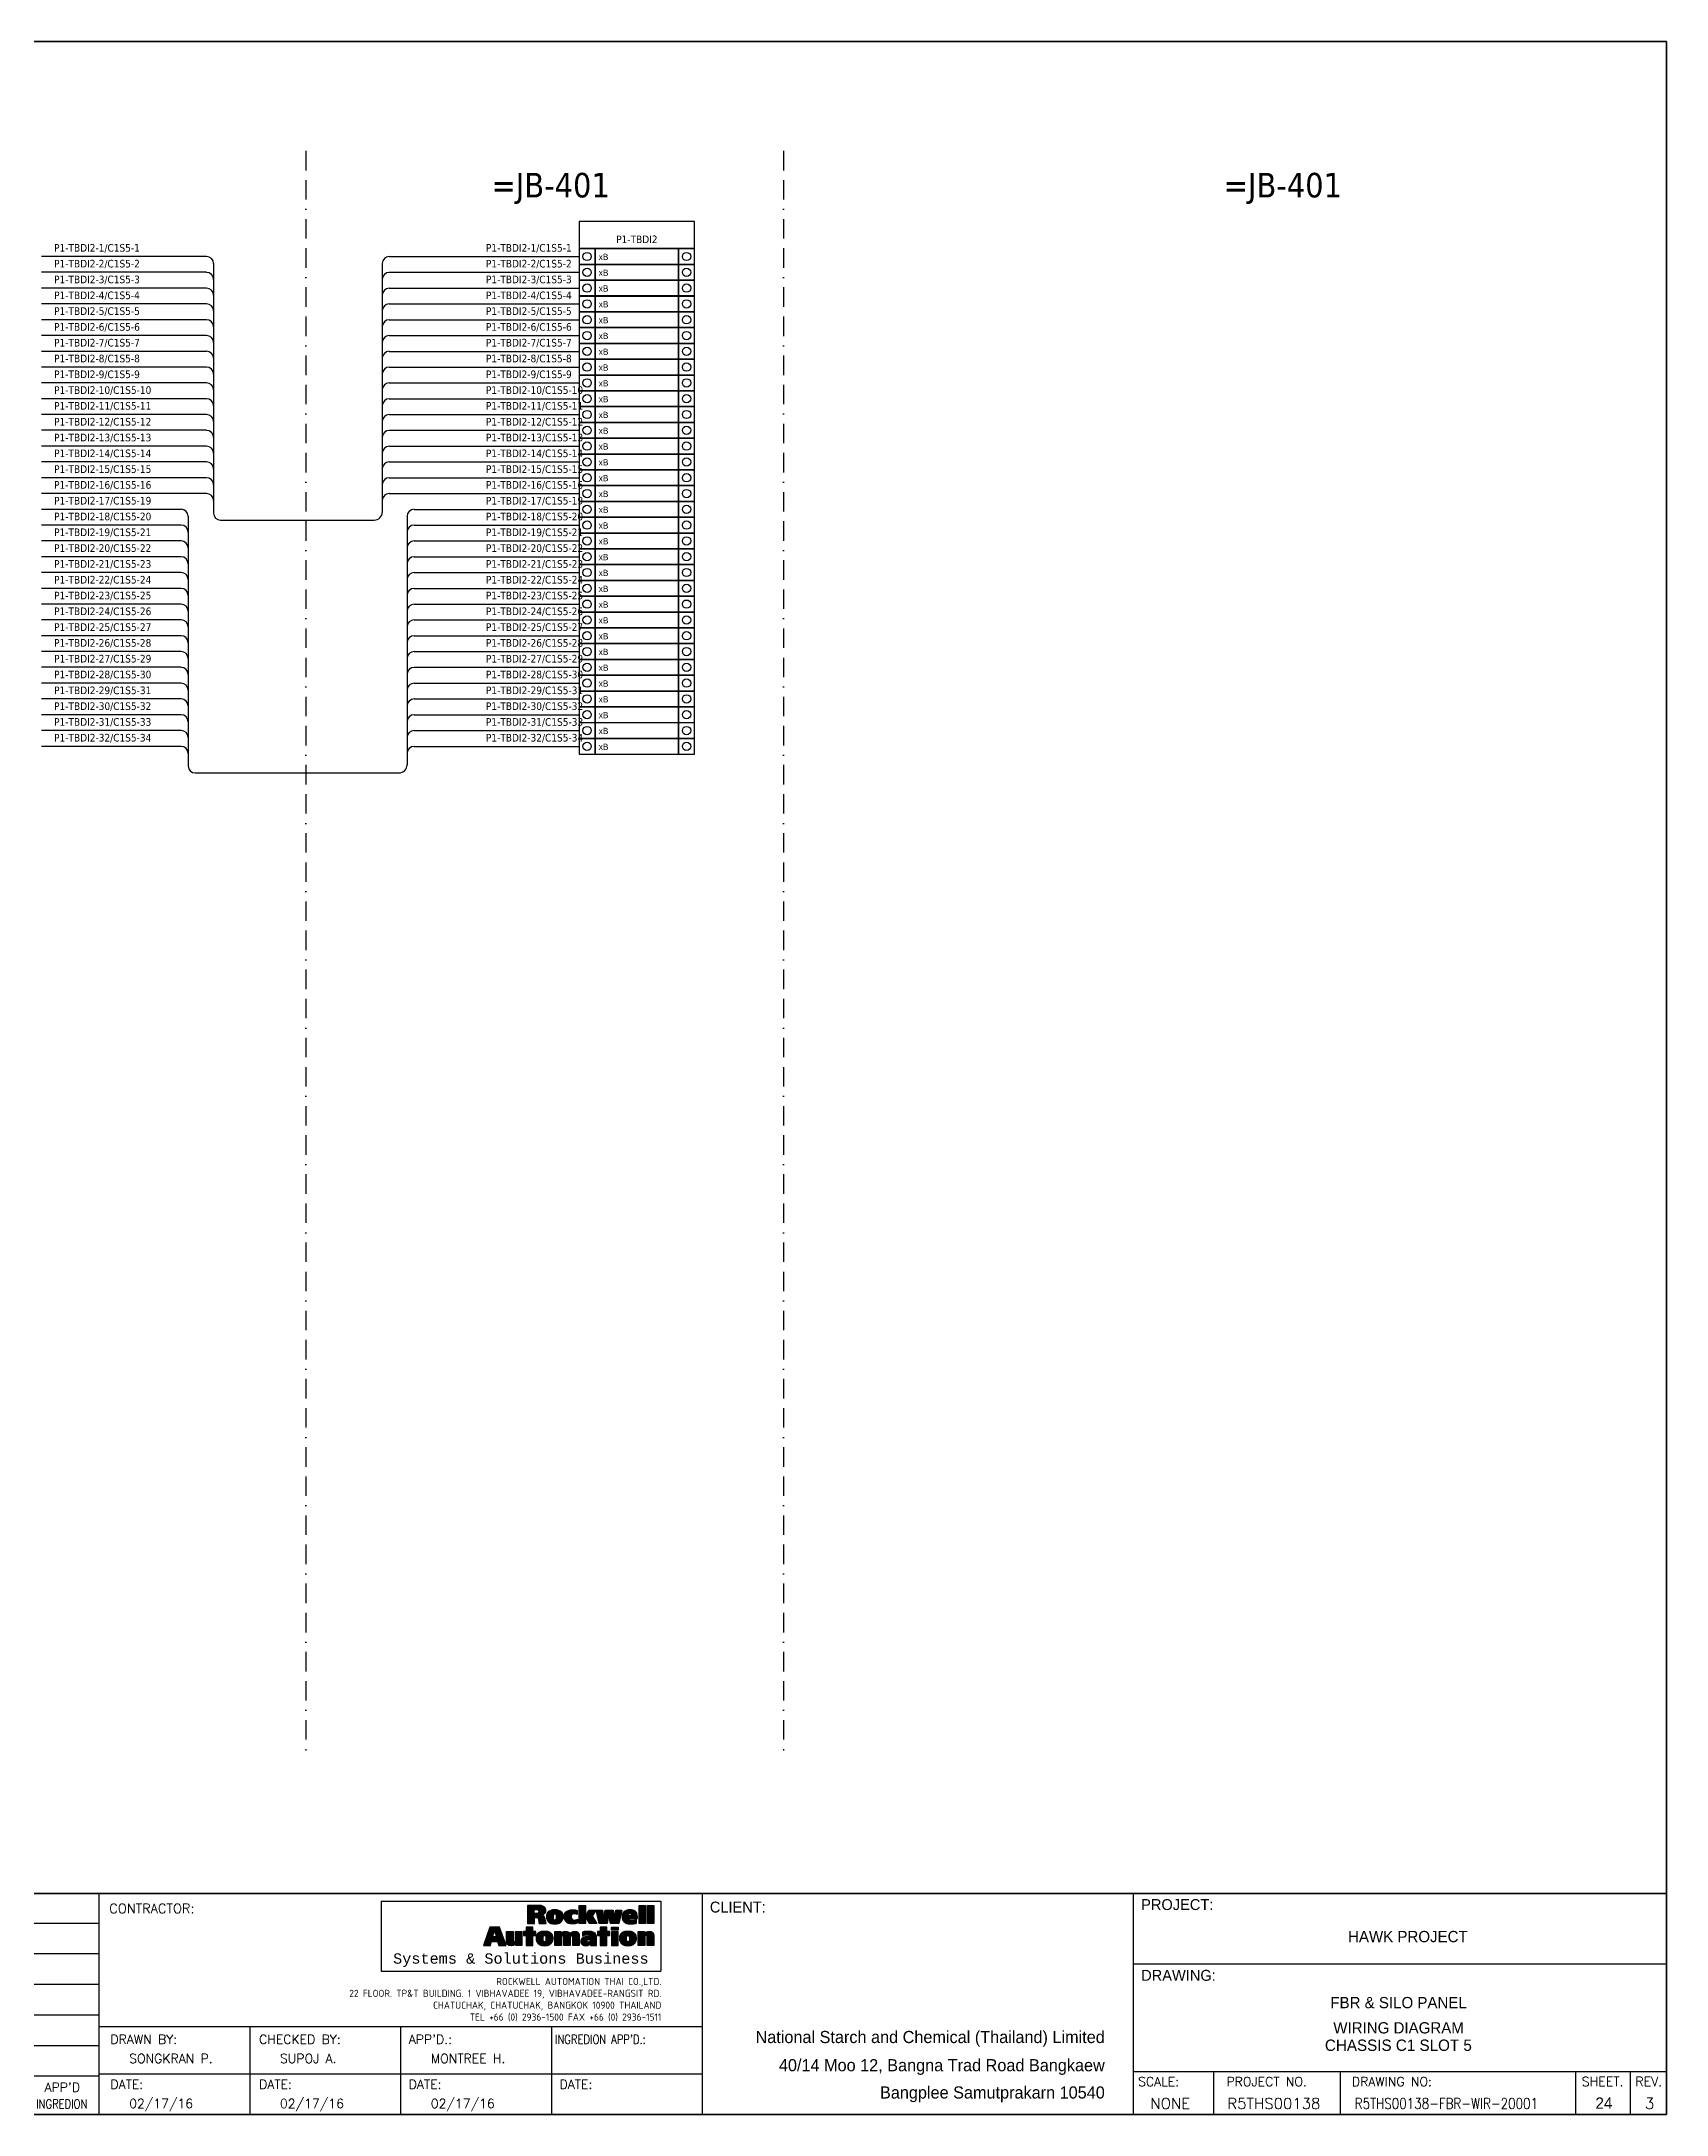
# Model space of a CAD drawing. Header units: metres. Extents: x 0 to 6893, y 0 to 2704.
# Drawn here: x 4773 to 6893, y 0 to 2704 of the extents above; entities that cross this region are included whole.
import ezdxf
from ezdxf.enums import TextEntityAlignment as Align

# ---------------------------------------------------------------- set-up
doc = ezdxf.new("R2010")
doc.units = ezdxf.units.M
doc.linetypes.add('BORDERX2', pattern=[88.9, 25.4, -12.7, 25.4, -12.7, 0, -12.7])
for name, color, linetype in [('GT_1', 9, 'Continuous'), ('HELPPOINT', 7, 'Continuous'), ('MEMBER', 7, 'Continuous'), ('RA_LOGO', 2, 'Continuous'), ('TITLE_BOX', 7, 'Continuous'), ('x01001-FrameArea', 2, 'BORDERX2')]:
    doc.layers.add(name, color=color, linetype=linetype)
doc.layers.add('IE-WIRE', color=7, linetype='Continuous', lineweight=25)
doc.styles.add('BOLD', font='monos.ttf')
doc.styles.add('HTX11', font='O8111901')
doc.styles.add('ISO3098B', font='ISO3098B.shx')
doc.styles.add('ROMANS', font='romans.shx', dxfattribs={"width": 0.85, "height": 25})
doc.styles.add('T1', font='browa.ttf', dxfattribs={"height": 1000})
doc.styles.add('Tahoma', font='txt')

# ---------------------------------------------------------------- blocks, each defined once
blk = doc.blocks.new('xTermSingleLayer')
at = {"color": 7, "ltscale": 25.4}
for points in [[(0, -537), (537, -537), (537, 0), (0, 0)], [(537, -537), (3378, -537), (3378, 0), (537, 0)], [(3378, -537), (3915, -537), (3915, 0), (3378, 0)]]:
    blk.add_lwpolyline(points, close=True, dxfattribs=at)
for centre in [(268, -268), (3647, -268)]:
    blk.add_circle(centre, 141, dxfattribs=at)
blk.add_attdef('TERMINAL_B', (661, -387), '', height=212)
blk = doc.blocks.new('RA_LOGO1')
at = {"layer": 'RA_LOGO', "linetype": 'Continuous'}
h = blk.add_hatch(color=1, dxfattribs=at)
h.paths.add_polyline_path([(0.987, 0.539), (1.017, 0.539), (1.033, 0.538), (1.046, 0.533), (1.055, 0.521), (1.061, 0.505), (1.065, 0.484), (1.068, 0.461), (1.071, 0.439), (1.074, 0.42), (1.213, 0.42), (1.207, 0.439), (1.203, 0.46), (1.199, 0.482), (1.195, 0.504), (1.189, 0.526), (1.18, 0.545), (1.166, 0.562), (1.147, 0.575), (1.12, 0.583), (1.142, 0.59), (1.16, 0.598), (1.175, 0.609), (1.188, 0.621), (1.197, 0.637), (1.203, 0.655), (1.205, 0.677), (1.204, 0.694), (1.2, 0.709), (1.194, 0.723), (1.185, 0.734), (1.175, 0.744), (1.162, 0.752), (1.147, 0.759), (1.131, 0.763), (1.112, 0.767), (1.092, 0.769), (1.07, 0.77), (0.853, 0.77), (0.853, 0.42), (0.987, 0.42)])
h.paths.add_polyline_path([(0.981, 0.617), (0.981, 0.692), (1.018, 0.692), (1.044, 0.689), (1.063, 0.679), (1.071, 0.656), (1.066, 0.635), (1.054, 0.623), (1.036, 0.618), (1.016, 0.617)], flags=16)
h = blk.add_hatch(color=1, dxfattribs=at)
h.paths.add_polyline_path([(1.3, 0.676), (1.285, 0.67), (1.271, 0.663), (1.258, 0.654), (1.247, 0.644), (1.238, 0.633), (1.23, 0.62), (1.225, 0.606), (1.22, 0.591), (1.218, 0.574), (1.217, 0.556), (1.218, 0.538), (1.22, 0.522), (1.224, 0.506), (1.229, 0.492), (1.235, 0.479), (1.243, 0.467), (1.253, 0.456), (1.264, 0.447), (1.276, 0.438), (1.29, 0.431), (1.305, 0.425), (1.321, 0.421), (1.339, 0.417), (1.358, 0.415), (1.378, 0.415), (1.399, 0.415), (1.418, 0.417), (1.435, 0.421), (1.452, 0.425), (1.467, 0.431), (1.481, 0.438), (1.493, 0.447), (1.504, 0.456), (1.514, 0.467), (1.522, 0.479), (1.528, 0.492), (1.534, 0.506), (1.537, 0.522), (1.54, 0.538), (1.54, 0.556), (1.539, 0.574), (1.537, 0.591), (1.533, 0.606), (1.527, 0.62), (1.519, 0.633), (1.51, 0.644), (1.499, 0.654), (1.486, 0.663), (1.472, 0.67), (1.456, 0.676), (1.439, 0.681), (1.42, 0.684), (1.4, 0.686), (1.378, 0.687), (1.357, 0.686), (1.336, 0.684), (1.317, 0.681)])
h.paths.add_polyline_path([(1.36, 0.605), (1.378, 0.612), (1.396, 0.605), (1.404, 0.584), (1.406, 0.556), (1.405, 0.529), (1.401, 0.508), (1.393, 0.494), (1.378, 0.49), (1.364, 0.494), (1.356, 0.508), (1.352, 0.529), (1.351, 0.556), (1.353, 0.584)], flags=16)
for color, points in [(1, [(1.697, 0.575), (1.705, 0.591), (1.718, 0.603), (1.735, 0.61), (1.756, 0.612), (1.778, 0.61), (1.796, 0.606), (1.813, 0.599), (1.813, 0.676), (1.793, 0.681), (1.771, 0.684), (1.748, 0.686), (1.721, 0.687), (1.699, 0.686), (1.679, 0.684), (1.66, 0.681), (1.643, 0.676), (1.627, 0.67), (1.613, 0.663), (1.601, 0.654), (1.59, 0.644), (1.581, 0.633), (1.573, 0.62), (1.567, 0.606), (1.563, 0.591), (1.561, 0.574), (1.56, 0.556), (1.56, 0.538), (1.563, 0.522), (1.566, 0.506), (1.572, 0.492), (1.578, 0.479), (1.586, 0.467), (1.596, 0.456), (1.607, 0.447), (1.619, 0.438), (1.632, 0.431), (1.648, 0.425), (1.664, 0.421), (1.682, 0.417), (1.701, 0.415), (1.721, 0.415), (1.748, 0.415), (1.772, 0.418), (1.794, 0.422), (1.815, 0.428), (1.815, 0.505), (1.797, 0.496), (1.778, 0.491), (1.756, 0.49), (1.735, 0.492), (1.718, 0.5), (1.705, 0.514), (1.697, 0.531), (1.694, 0.554)]), (1, [(2.233, 0.42), (2.391, 0.42), (2.423, 0.598), (2.424, 0.598), (2.455, 0.42), (2.612, 0.42), (2.671, 0.681), (2.556, 0.681), (2.533, 0.511), (2.532, 0.511), (2.503, 0.681), (2.351, 0.681), (2.324, 0.511), (2.323, 0.511), (2.298, 0.681), (2.174, 0.681)]), (1, [(3.007, 0.42), (3.13, 0.42), (3.13, 0.769), (3.007, 0.769)]), (1, [(3.292, 0.769), (3.169, 0.769), (3.169, 0.42), (3.292, 0.42)]), (252, [(0.745, 0.265), (0.617, 0.265), (0.617, 0.112), (0.617, 0.096), (0.611, 0.082), (0.594, 0.076), (0.579, 0.082), (0.573, 0.096), (0.572, 0.112), (0.572, 0.265), (0.444, 0.265), (0.444, 0.081), (0.445, 0.062), (0.449, 0.046), (0.455, 0.031), (0.465, 0.018), (0.478, 0.008), (0.494, 0.001), (0.513, -0.004), (0.537, -0.006), (0.558, -0.004), (0.579, 0.001), (0.597, 0.011), (0.612, 0.026), (0.625, 0.047), (0.625, 0), (0.745, 0)]), (252, [(0.956, 0.191), (1.011, 0.191), (1.011, 0.265), (0.956, 0.265), (0.956, 0.355), (0.828, 0.355), (0.828, 0.265), (0.774, 0.265), (0.774, 0.191), (0.828, 0.191), (0.828, 0), (0.956, 0)]), (252, [(1.505, 0.153), (1.505, 0.169), (1.511, 0.183), (1.528, 0.189), (1.543, 0.183), (1.549, 0.169), (1.55, 0.153), (1.55, 0), (1.678, 0), (1.678, 0.153), (1.679, 0.169), (1.685, 0.183), (1.701, 0.189), (1.717, 0.183), (1.723, 0.169), (1.724, 0.153), (1.724, 0), (1.852, 0), (1.852, 0.159), (1.851, 0.173), (1.851, 0.187), (1.85, 0.202), (1.847, 0.215), (1.843, 0.228), (1.836, 0.24), (1.827, 0.25), (1.816, 0.259), (1.8, 0.265), (1.781, 0.269), (1.758, 0.271), (1.738, 0.269), (1.717, 0.264), (1.698, 0.255), (1.682, 0.242), (1.672, 0.225), (1.663, 0.242), (1.649, 0.255), (1.631, 0.264), (1.61, 0.269), (1.589, 0.271), (1.57, 0.27), (1.551, 0.266), (1.535, 0.259), (1.52, 0.249), (1.508, 0.236), (1.497, 0.217), (1.497, 0.265), (1.377, 0.265), (1.377, 0), (1.505, 0)]), (252, [(2.257, 0), (2.386, 0), (2.386, 0.191), (2.441, 0.191), (2.441, 0.265), (2.386, 0.265), (2.386, 0.355), (2.257, 0.355), (2.257, 0.265), (2.203, 0.265), (2.203, 0.191), (2.257, 0.191)]), (252, [(3.117, 0.153), (3.117, 0.169), (3.123, 0.183), (3.14, 0.189), (3.155, 0.183), (3.161, 0.169), (3.162, 0.153), (3.162, 0), (3.29, 0), (3.29, 0.184), (3.289, 0.203), (3.285, 0.219), (3.279, 0.234), (3.269, 0.247), (3.256, 0.257), (3.24, 0.265), (3.221, 0.269), (3.197, 0.271), (3.176, 0.269), (3.155, 0.263), (3.137, 0.253), (3.122, 0.239), (3.109, 0.217), (3.109, 0.265), (2.989, 0.265), (2.989, 0), (3.117, 0)])]:
    blk.add_hatch(color=color, dxfattribs=at).paths.add_polyline_path(points)
h = blk.add_hatch(color=1, dxfattribs=at)
h.paths.add_polyline_path([(1.973, 0.769), (1.847, 0.769), (1.847, 0.42), (1.973, 0.42), (1.973, 0.566)])
h.paths.add_polyline_path([(1.974, 0.566), (2.045, 0.42), (2.187, 0.42), (2.101, 0.566), (2.173, 0.681), (2.036, 0.681)])
h = blk.add_hatch(color=1, dxfattribs=at)
h.paths.add_polyline_path([(2.817, 0.415), (2.838, 0.415), (2.859, 0.415), (2.88, 0.416), (2.901, 0.418), (2.92, 0.421), (2.938, 0.425), (2.956, 0.43), (2.956, 0.497), (2.939, 0.49), (2.918, 0.485), (2.895, 0.482), (2.87, 0.481), (2.849, 0.482), (2.83, 0.485), (2.815, 0.493), (2.804, 0.504), (2.8, 0.521), (2.975, 0.521), (2.975, 0.536), (2.974, 0.555), (2.972, 0.572), (2.969, 0.589), (2.965, 0.605), (2.96, 0.619), (2.953, 0.632), (2.944, 0.645), (2.934, 0.655), (2.922, 0.665), (2.909, 0.673), (2.894, 0.679), (2.877, 0.683), (2.858, 0.686), (2.838, 0.687), (2.816, 0.686), (2.795, 0.684), (2.777, 0.681), (2.759, 0.676), (2.744, 0.67), (2.73, 0.663), (2.717, 0.654), (2.706, 0.644), (2.697, 0.633), (2.69, 0.62), (2.684, 0.606), (2.679, 0.591), (2.677, 0.574), (2.676, 0.556), (2.677, 0.538), (2.679, 0.522), (2.683, 0.507), (2.688, 0.492), (2.694, 0.479), (2.702, 0.467), (2.712, 0.456), (2.723, 0.447), (2.735, 0.438), (2.749, 0.431), (2.764, 0.425), (2.78, 0.421), (2.798, 0.417)])
h.paths.add_polyline_path([(2.799, 0.576), (2.801, 0.598), (2.811, 0.618), (2.834, 0.627), (2.855, 0.618), (2.864, 0.598), (2.865, 0.576)], flags=16)
h = blk.add_hatch(color=252, dxfattribs=at)
h.paths.add_polyline_path([(0.272, 0.077), (0.296, 0), (0.439, 0), (0.312, 0.355), (0.124, 0.355), (0, 0), (0.136, 0), (0.158, 0.077)])
h.paths.add_polyline_path([(0.255, 0.162), (0.177, 0.162), (0.216, 0.28)], flags=16)
h = blk.add_hatch(color=252, dxfattribs=at)
h.paths.add_polyline_path([(1.14, -0.003), (1.159, -0.005), (1.18, -0.006), (1.201, -0.005), (1.22, -0.003), (1.238, 0), (1.255, 0.005), (1.27, 0.011), (1.284, 0.018), (1.297, 0.027), (1.308, 0.036), (1.317, 0.047), (1.326, 0.06), (1.333, 0.073), (1.338, 0.087), (1.342, 0.103), (1.344, 0.12), (1.345, 0.137), (1.344, 0.156), (1.341, 0.173), (1.337, 0.188), (1.331, 0.203), (1.323, 0.216), (1.313, 0.227), (1.302, 0.238), (1.29, 0.246), (1.275, 0.254), (1.259, 0.26), (1.242, 0.265), (1.223, 0.268), (1.202, 0.27), (1.18, 0.271), (1.158, 0.27), (1.137, 0.268), (1.118, 0.265), (1.101, 0.26), (1.085, 0.254), (1.071, 0.246), (1.058, 0.238), (1.047, 0.227), (1.038, 0.216), (1.03, 0.203), (1.024, 0.188), (1.02, 0.173), (1.017, 0.156), (1.016, 0.137), (1.017, 0.12), (1.019, 0.103), (1.023, 0.087), (1.028, 0.073), (1.035, 0.06), (1.043, 0.047), (1.053, 0.036), (1.064, 0.027), (1.076, 0.018), (1.09, 0.011), (1.105, 0.005), (1.122, 0)])
h.paths.add_polyline_path([(1.165, 0.075), (1.157, 0.089), (1.153, 0.111), (1.152, 0.137), (1.154, 0.166), (1.162, 0.187), (1.18, 0.195), (1.198, 0.187), (1.207, 0.166), (1.208, 0.137), (1.207, 0.111), (1.204, 0.089), (1.195, 0.075), (1.18, 0.07)], flags=16)
h = blk.add_hatch(color=252, dxfattribs=at)
h.paths.add_polyline_path([(1.883, 0.052), (1.889, 0.036), (1.899, 0.023), (1.911, 0.012), (1.926, 0.004), (1.942, -0.001), (1.96, -0.005), (1.978, -0.006), (1.999, -0.004), (2.019, 0.001), (2.037, 0.01), (2.052, 0.022), (2.065, 0.04), (2.065, 0), (2.184, 0), (2.184, 0.161), (2.183, 0.18), (2.179, 0.197), (2.173, 0.212), (2.165, 0.225), (2.155, 0.236), (2.144, 0.245), (2.131, 0.252), (2.117, 0.258), (2.102, 0.263), (2.086, 0.266), (2.07, 0.268), (2.054, 0.27), (2.038, 0.271), (2.022, 0.271), (1.995, 0.27), (1.973, 0.269), (1.953, 0.266), (1.933, 0.261), (1.911, 0.256), (1.911, 0.181), (1.932, 0.19), (1.954, 0.197), (1.977, 0.202), (2, 0.204), (2.019, 0.203), (2.037, 0.2), (2.053, 0.194), (2.063, 0.183), (2.067, 0.165), (2.053, 0.167), (2.036, 0.168), (2.018, 0.169), (2, 0.168), (1.983, 0.167), (1.965, 0.164), (1.948, 0.16), (1.933, 0.154), (1.918, 0.147), (1.906, 0.137), (1.896, 0.125), (1.888, 0.11), (1.883, 0.092), (1.881, 0.072)])
h.paths.add_polyline_path([(1.998, 0.086), (2.007, 0.106), (2.028, 0.115), (2.055, 0.116), (2.067, 0.116), (2.067, 0.108), (2.063, 0.086), (2.05, 0.068), (2.028, 0.061), (2.011, 0.064), (2.001, 0.072)], flags=16)
h = blk.add_hatch(color=252, dxfattribs=at)
h.paths.add_polyline_path([(2.471, 0), (2.599, 0), (2.599, 0.264), (2.471, 0.264)])
h.paths.add_polyline_path([(2.599, 0.296), (2.599, 0.355), (2.471, 0.355), (2.471, 0.296)])
h = blk.add_hatch(color=252, dxfattribs=at)
h.paths.add_polyline_path([(2.751, -0.003), (2.77, -0.005), (2.791, -0.006), (2.811, -0.005), (2.831, -0.003), (2.849, 0), (2.865, 0.005), (2.881, 0.011), (2.895, 0.018), (2.907, 0.027), (2.918, 0.036), (2.928, 0.047), (2.936, 0.06), (2.943, 0.073), (2.948, 0.087), (2.952, 0.103), (2.955, 0.12), (2.955, 0.137), (2.954, 0.156), (2.952, 0.173), (2.947, 0.188), (2.941, 0.203), (2.934, 0.216), (2.924, 0.227), (2.913, 0.238), (2.9, 0.246), (2.886, 0.254), (2.87, 0.26), (2.852, 0.265), (2.833, 0.268), (2.813, 0.27), (2.791, 0.271), (2.769, 0.27), (2.748, 0.268), (2.729, 0.265), (2.711, 0.26), (2.695, 0.254), (2.681, 0.246), (2.669, 0.238), (2.658, 0.227), (2.648, 0.216), (2.64, 0.203), (2.634, 0.188), (2.63, 0.173), (2.628, 0.156), (2.627, 0.137), (2.627, 0.12), (2.63, 0.103), (2.633, 0.087), (2.639, 0.073), (2.645, 0.06), (2.654, 0.047), (2.663, 0.036), (2.674, 0.027), (2.687, 0.018), (2.701, 0.011), (2.716, 0.005), (2.733, 0)])
h.paths.add_polyline_path([(2.776, 0.075), (2.768, 0.089), (2.764, 0.111), (2.763, 0.137), (2.765, 0.166), (2.773, 0.187), (2.791, 0.195), (2.809, 0.187), (2.817, 0.166), (2.819, 0.137), (2.818, 0.111), (2.814, 0.089), (2.806, 0.075), (2.791, 0.07)], flags=16)
at = {"layer": 'RA_LOGO', "color": 1, "linetype": 'Continuous'}
for points in [[(1.147, 0.759), (1.131, 0.763), (1.112, 0.767), (1.092, 0.769), (1.07, 0.77), (0.853, 0.77), (0.853, 0.42), (0.987, 0.42), (0.987, 0.539), (1.017, 0.539), (1.033, 0.538), (1.046, 0.533), (1.055, 0.521), (1.061, 0.505), (1.065, 0.484), (1.068, 0.461), (1.071, 0.439), (1.074, 0.42), (1.213, 0.42), (1.207, 0.439), (1.203, 0.46), (1.199, 0.482), (1.195, 0.504), (1.189, 0.526), (1.18, 0.545), (1.166, 0.562), (1.147, 0.575), (1.121, 0.583), (1.121, 0.584), (1.142, 0.59), (1.16, 0.598), (1.175, 0.609), (1.188, 0.621), (1.197, 0.637), (1.203, 0.655), (1.205, 0.677), (1.204, 0.694), (1.2, 0.709), (1.194, 0.723), (1.185, 0.734), (1.175, 0.744), (1.162, 0.752)], [(1.016, 0.617), (0.981, 0.617), (0.981, 0.692), (1.018, 0.692), (1.044, 0.689), (1.063, 0.679), (1.071, 0.656), (1.066, 0.635), (1.054, 0.623), (1.036, 0.618)], [(1.456, 0.676), (1.439, 0.681), (1.42, 0.684), (1.4, 0.686), (1.378, 0.687), (1.357, 0.686), (1.336, 0.684), (1.317, 0.681), (1.3, 0.676), (1.285, 0.67), (1.271, 0.663), (1.258, 0.654), (1.247, 0.644), (1.238, 0.633), (1.23, 0.62), (1.225, 0.606), (1.22, 0.591), (1.218, 0.574), (1.217, 0.556), (1.217, 0.556), (1.218, 0.538), (1.22, 0.522), (1.224, 0.506), (1.229, 0.492), (1.235, 0.479), (1.243, 0.467), (1.253, 0.456), (1.264, 0.447), (1.276, 0.438), (1.29, 0.431), (1.305, 0.425), (1.321, 0.421), (1.339, 0.417), (1.358, 0.415), (1.378, 0.415), (1.399, 0.415), (1.418, 0.417), (1.435, 0.421), (1.452, 0.425), (1.467, 0.431), (1.481, 0.438), (1.493, 0.447), (1.504, 0.456), (1.514, 0.467), (1.522, 0.479), (1.528, 0.492), (1.534, 0.506), (1.537, 0.522), (1.54, 0.538), (1.54, 0.556), (1.539, 0.574), (1.537, 0.591), (1.533, 0.606), (1.527, 0.62), (1.519, 0.633), (1.51, 0.644), (1.499, 0.654), (1.486, 0.663), (1.472, 0.67)], [(1.351, 0.556), (1.353, 0.584), (1.36, 0.605), (1.378, 0.612), (1.396, 0.605), (1.404, 0.584), (1.406, 0.556), (1.405, 0.529), (1.401, 0.508), (1.393, 0.494), (1.378, 0.49), (1.364, 0.494), (1.356, 0.508), (1.352, 0.529)], [(1.679, 0.684), (1.699, 0.686), (1.721, 0.687), (1.748, 0.686), (1.771, 0.684), (1.793, 0.681), (1.813, 0.676), (1.813, 0.599), (1.796, 0.606), (1.778, 0.61), (1.756, 0.612), (1.735, 0.61), (1.718, 0.603), (1.705, 0.591), (1.697, 0.575), (1.694, 0.554), (1.697, 0.531), (1.705, 0.514), (1.718, 0.5), (1.735, 0.492), (1.756, 0.49), (1.778, 0.491), (1.797, 0.496), (1.815, 0.505), (1.815, 0.428), (1.794, 0.422), (1.772, 0.418), (1.748, 0.415), (1.721, 0.415), (1.701, 0.415), (1.682, 0.417), (1.664, 0.421), (1.648, 0.425), (1.632, 0.431), (1.619, 0.438), (1.607, 0.447), (1.596, 0.456), (1.586, 0.467), (1.578, 0.479), (1.572, 0.492), (1.566, 0.506), (1.563, 0.522), (1.56, 0.538), (1.56, 0.556), (1.561, 0.574), (1.563, 0.591), (1.567, 0.606), (1.573, 0.62), (1.581, 0.633), (1.59, 0.644), (1.601, 0.654), (1.613, 0.663), (1.627, 0.67), (1.643, 0.676), (1.66, 0.681)], [(1.973, 0.42), (1.847, 0.42), (1.847, 0.769), (1.973, 0.769), (1.973, 0.566), (1.974, 0.566), (1.973, 0.566)], [(2.045, 0.42), (1.974, 0.566), (2.036, 0.681), (2.173, 0.681), (2.101, 0.566), (2.187, 0.42)], [(2.455, 0.42), (2.424, 0.598), (2.423, 0.598), (2.391, 0.42), (2.233, 0.42), (2.174, 0.681), (2.298, 0.681), (2.323, 0.511), (2.324, 0.511), (2.351, 0.681), (2.503, 0.681), (2.532, 0.511), (2.533, 0.511), (2.556, 0.681), (2.671, 0.681), (2.612, 0.42)], [(2.817, 0.415), (2.838, 0.415), (2.859, 0.415), (2.88, 0.416), (2.901, 0.418), (2.92, 0.421), (2.938, 0.425), (2.956, 0.43), (2.956, 0.497), (2.939, 0.49), (2.918, 0.485), (2.895, 0.482), (2.87, 0.481), (2.849, 0.482), (2.83, 0.485), (2.815, 0.493), (2.804, 0.504), (2.8, 0.521), (2.975, 0.521), (2.975, 0.536), (2.974, 0.555), (2.972, 0.572), (2.969, 0.589), (2.965, 0.605), (2.96, 0.619), (2.953, 0.632), (2.944, 0.645), (2.934, 0.655), (2.922, 0.665), (2.909, 0.673), (2.894, 0.679), (2.877, 0.683), (2.858, 0.686), (2.838, 0.687), (2.816, 0.686), (2.795, 0.684), (2.777, 0.681), (2.759, 0.676), (2.744, 0.67), (2.73, 0.663), (2.717, 0.654), (2.706, 0.644), (2.697, 0.633), (2.69, 0.62), (2.684, 0.606), (2.679, 0.591), (2.677, 0.574), (2.676, 0.556), (2.676, 0.556), (2.677, 0.538), (2.679, 0.522), (2.683, 0.507), (2.688, 0.492), (2.694, 0.479), (2.702, 0.467), (2.712, 0.456), (2.723, 0.447), (2.735, 0.438), (2.749, 0.431), (2.764, 0.425), (2.78, 0.421), (2.798, 0.417)], [(2.865, 0.576), (2.799, 0.576), (2.801, 0.598), (2.811, 0.618), (2.834, 0.627), (2.855, 0.618), (2.864, 0.598)], [(3.007, 0.42), (3.007, 0.769), (3.13, 0.769), (3.13, 0.42)], [(3.169, 0.42), (3.169, 0.769), (3.292, 0.769), (3.292, 0.42)]]:
    blk.add_lwpolyline(points, close=True, dxfattribs=at)
at = {"layer": 'RA_LOGO', "color": 252, "linetype": 'Continuous'}
for points in [[(0.296, 0), (0.439, 0), (0.312, 0.355), (0.124, 0.355), (0, 0), (0.136, 0), (0.158, 0.077), (0.272, 0.077)], [(0.216, 0.279), (0.217, 0.279), (0.255, 0.162), (0.177, 0.162)], [(0.455, 0.031), (0.449, 0.046), (0.445, 0.062), (0.444, 0.081), (0.444, 0.265), (0.572, 0.265), (0.572, 0.112), (0.573, 0.096), (0.579, 0.082), (0.594, 0.076), (0.611, 0.082), (0.617, 0.096), (0.617, 0.112), (0.617, 0.265), (0.745, 0.265), (0.745, 0), (0.625, 0), (0.625, 0.045), (0.624, 0.045), (0.612, 0.026), (0.597, 0.011), (0.579, 0.001), (0.558, -0.004), (0.537, -0.006), (0.513, -0.004), (0.494, 0.001), (0.478, 0.008), (0.465, 0.018)], [(0.956, 0.191), (1.011, 0.191), (1.011, 0.265), (0.956, 0.265), (0.956, 0.355), (0.828, 0.355), (0.828, 0.265), (0.774, 0.265), (0.774, 0.191), (0.828, 0.191), (0.828, 0), (0.956, 0)], [(1.158, 0.27), (1.137, 0.268), (1.118, 0.265), (1.101, 0.26), (1.085, 0.254), (1.071, 0.246), (1.058, 0.238), (1.047, 0.227), (1.038, 0.216), (1.03, 0.203), (1.024, 0.188), (1.02, 0.173), (1.017, 0.156), (1.016, 0.137), (1.016, 0.137), (1.017, 0.12), (1.019, 0.103), (1.023, 0.087), (1.028, 0.073), (1.035, 0.06), (1.043, 0.047), (1.053, 0.036), (1.064, 0.027), (1.076, 0.018), (1.09, 0.011), (1.105, 0.005), (1.122, 0), (1.14, -0.003), (1.159, -0.005), (1.18, -0.006), (1.201, -0.005), (1.22, -0.003), (1.238, 0), (1.255, 0.005), (1.27, 0.011), (1.284, 0.018), (1.297, 0.027), (1.308, 0.036), (1.317, 0.047), (1.326, 0.06), (1.333, 0.073), (1.338, 0.087), (1.342, 0.103), (1.344, 0.12), (1.345, 0.137), (1.345, 0.137), (1.344, 0.156), (1.341, 0.173), (1.337, 0.188), (1.331, 0.203), (1.323, 0.216), (1.313, 0.227), (1.302, 0.238), (1.29, 0.246), (1.275, 0.254), (1.259, 0.26), (1.242, 0.265), (1.223, 0.268), (1.202, 0.27), (1.18, 0.271), (1.18, 0.271)], [(1.152, 0.137), (1.154, 0.166), (1.162, 0.187), (1.18, 0.195), (1.198, 0.187), (1.207, 0.166), (1.208, 0.137), (1.207, 0.111), (1.204, 0.089), (1.195, 0.075), (1.18, 0.07), (1.165, 0.075), (1.157, 0.089), (1.153, 0.111)], [(1.549, 0.169), (1.543, 0.183), (1.528, 0.189), (1.511, 0.183), (1.505, 0.169), (1.505, 0.153), (1.505, 0), (1.377, 0), (1.377, 0.265), (1.497, 0.265), (1.497, 0.219), (1.499, 0.219), (1.508, 0.236), (1.52, 0.249), (1.535, 0.259), (1.551, 0.266), (1.57, 0.27), (1.589, 0.271), (1.61, 0.269), (1.631, 0.264), (1.649, 0.255), (1.663, 0.242), (1.672, 0.226), (1.673, 0.226), (1.682, 0.242), (1.698, 0.255), (1.717, 0.264), (1.738, 0.269), (1.758, 0.271), (1.781, 0.269), (1.8, 0.265), (1.816, 0.259), (1.827, 0.25), (1.836, 0.24), (1.843, 0.228), (1.847, 0.215), (1.85, 0.202), (1.851, 0.187), (1.851, 0.173), (1.852, 0.159), (1.852, 0), (1.724, 0), (1.724, 0.153), (1.723, 0.169), (1.717, 0.183), (1.701, 0.189), (1.685, 0.183), (1.679, 0.169), (1.678, 0.153), (1.678, 0), (1.55, 0), (1.55, 0.153)], [(1.973, 0.269), (1.953, 0.266), (1.933, 0.261), (1.911, 0.256), (1.911, 0.181), (1.932, 0.19), (1.954, 0.197), (1.977, 0.202), (2, 0.204), (2.019, 0.203), (2.037, 0.2), (2.053, 0.194), (2.063, 0.183), (2.067, 0.165), (2.053, 0.167), (2.036, 0.168), (2.018, 0.169), (2, 0.168), (1.983, 0.167), (1.965, 0.164), (1.948, 0.16), (1.933, 0.154), (1.918, 0.147), (1.906, 0.137), (1.896, 0.125), (1.888, 0.11), (1.883, 0.092), (1.881, 0.072), (1.881, 0.072), (1.883, 0.052), (1.889, 0.036), (1.899, 0.023), (1.911, 0.012), (1.926, 0.004), (1.942, -0.001), (1.96, -0.005), (1.978, -0.006), (1.999, -0.004), (2.019, 0.001), (2.037, 0.01), (2.052, 0.022), (2.064, 0.038), (2.065, 0.038), (2.065, 0), (2.184, 0), (2.184, 0.161), (2.183, 0.18), (2.179, 0.197), (2.173, 0.212), (2.165, 0.225), (2.155, 0.236), (2.144, 0.245), (2.131, 0.252), (2.117, 0.258), (2.102, 0.263), (2.086, 0.266), (2.07, 0.268), (2.054, 0.27), (2.038, 0.271), (2.022, 0.271), (1.995, 0.27)], [(2.067, 0.108), (2.063, 0.086), (2.05, 0.068), (2.028, 0.061), (2.011, 0.064), (2.001, 0.072), (1.998, 0.086), (2.007, 0.106), (2.028, 0.115), (2.055, 0.116), (2.067, 0.116)], [(2.386, 0), (2.386, 0.191), (2.441, 0.191), (2.441, 0.265), (2.386, 0.265), (2.386, 0.355), (2.257, 0.355), (2.257, 0.265), (2.203, 0.265), (2.203, 0.191), (2.257, 0.191), (2.257, 0)], [(2.471, 0.296), (2.471, 0.355), (2.599, 0.355), (2.599, 0.296)], [(2.599, 0), (2.599, 0.264), (2.471, 0.264), (2.471, 0)], [(2.87, 0.26), (2.852, 0.265), (2.833, 0.268), (2.813, 0.27), (2.791, 0.271), (2.769, 0.27), (2.748, 0.268), (2.729, 0.265), (2.711, 0.26), (2.695, 0.254), (2.681, 0.246), (2.669, 0.238), (2.658, 0.227), (2.648, 0.216), (2.64, 0.203), (2.634, 0.188), (2.63, 0.173), (2.628, 0.156), (2.627, 0.137), (2.627, 0.137), (2.627, 0.12), (2.63, 0.103), (2.633, 0.087), (2.639, 0.073), (2.645, 0.06), (2.654, 0.047), (2.663, 0.036), (2.674, 0.027), (2.687, 0.018), (2.701, 0.011), (2.716, 0.005), (2.733, 0), (2.751, -0.003), (2.77, -0.005), (2.791, -0.006), (2.811, -0.005), (2.831, -0.003), (2.849, 0), (2.865, 0.005), (2.881, 0.011), (2.895, 0.018), (2.907, 0.027), (2.918, 0.036), (2.928, 0.047), (2.936, 0.06), (2.943, 0.073), (2.948, 0.087), (2.952, 0.103), (2.955, 0.12), (2.955, 0.137), (2.955, 0.137), (2.954, 0.156), (2.952, 0.173), (2.947, 0.188), (2.941, 0.203), (2.934, 0.216), (2.924, 0.227), (2.913, 0.238), (2.9, 0.246), (2.886, 0.254)], [(2.763, 0.137), (2.765, 0.166), (2.773, 0.187), (2.791, 0.195), (2.809, 0.187), (2.817, 0.166), (2.819, 0.137), (2.818, 0.111), (2.814, 0.089), (2.806, 0.075), (2.791, 0.07), (2.776, 0.075), (2.768, 0.089), (2.764, 0.111)], [(3.117, 0.169), (3.117, 0.153), (3.117, 0), (2.989, 0), (2.989, 0.265), (3.109, 0.265), (3.109, 0.219), (3.11, 0.219), (3.122, 0.239), (3.137, 0.253), (3.155, 0.263), (3.176, 0.269), (3.197, 0.271), (3.221, 0.269), (3.24, 0.265), (3.256, 0.257), (3.269, 0.247), (3.279, 0.234), (3.285, 0.219), (3.289, 0.203), (3.29, 0.184), (3.29, 0), (3.162, 0), (3.162, 0.153), (3.161, 0.169), (3.155, 0.183), (3.14, 0.189), (3.123, 0.183)]]:
    blk.add_lwpolyline(points, close=True, dxfattribs=at)
blk = doc.blocks.new('TPA')
at = {"color": 0}
for p, q in [((565225.5, 502262.6), (565225.5, 502159)), ((565225.5, 502262.6), (565640.1, 502262.6)), ((565640.1, 502262.6), (565640.1, 502159)), ((565225.5, 502159), (565640.1, 502159))]:
    blk.add_line(p, q, dxfattribs=at)
at = {"color": 4}
for p, q in [((566459.5, 502010.1), (566459.5, 501946.4)), ((566647.2, 502010.1), (566647.2, 501946.4))]:
    blk.add_line(p, q, dxfattribs=at)
at = {"color": 4, "ltscale": 0.5}
for p, q in [((566996.2, 502010.1), (566996.2, 501946.4)), ((566996.2, 502010.1), (566996.2, 501946.4)), ((567077.1, 502010.1), (567077.1, 501946.4)), ((567077.1, 502010.1), (567077.1, 501946.4))]:
    blk.add_line(p, q, dxfattribs=at)
at = {"layer": 'GT_1', "color": 4}
for p, q in [((566341, 501946.4), (566341, 502273.8)), ((566341, 501946.4), (566341, 502273.8)), ((566341, 502010.1), (567131, 502010.1))]:
    blk.add_line(p, q, dxfattribs=at)
at = {"layer": 'GT_1', "color": 4, "flags": 128}
for points in [[(564807.7, 501946.4), (564807.7, 502273.8)], [(565702.1, 501946.4), (565702.1, 502273.8)], [(566341, 501946.4), (566341, 502273.8)], [(564807.7, 502229.7), (562706.8, 502229.7)], [(564807.7, 502184.4), (562706.8, 502184.4)], [(564807.7, 502139.1), (562706.8, 502139.1)], [(564807.7, 502093.7), (562706.8, 502093.7)], [(565702.1, 502076.3), (564807.7, 502076.3)], [(565031.3, 501946.4), (565031.3, 502076.3)], [(565254.9, 501946.4), (565254.9, 502076.3)], [(565478.5, 501946.4), (565478.5, 502076.3)], [(564807.7, 502048.3), (562706.8, 502048.3)], [(564807.6, 502003), (562706.8, 502003)], [(565702.1, 502006.4), (564807.7, 502006.4)]]:
    blk.add_lwpolyline(points, dxfattribs=at)
at = {"layer": 'HELPPOINT', "color": 4, "lineweight": 35}
for p, q in [((562706.8, 505019.3), (567131, 505019.3)), ((562706.8, 505019.3), (567131, 505019.3)), ((567131, 505019.3), (567131, 501946.4)), ((567131, 505019.3), (567131, 501946.4)), ((567131, 501946.4), (562706.8, 501946.4)), ((567131, 501946.4), (562706.8, 501946.4))]:
    blk.add_line(p, q, dxfattribs=at)
at = {"layer": 'HELPPOINT', "color": 4}
for p, q in [((566341, 502169.7), (567131, 502169.7)), ((566341, 502169.7), (567131, 502169.7)), ((566341, 502010.1), (567131, 502010.1))]:
    blk.add_line(p, q, dxfattribs=at)
at = {"layer": 'MEMBER', "color": 4, "lineweight": 35}
blk.add_line((562706.8, 502273.8), (567131, 502273.8), dxfattribs=at)
blk.add_line((562706.8, 502273.8), (567131, 502273.8), dxfattribs=at)
at = {"layer": 'MEMBER', "color": 4}
for p, q in [((566341, 502169.7), (567131, 502169.7)), ((566341, 502169.7), (567131, 502169.7)), ((566341, 502010.1), (567131, 502010.1)), ((566341, 502010.1), (567131, 502010.1))]:
    blk.add_line(p, q, dxfattribs=at)
at = {"color": 0, "xscale": 76.7727272878401, "yscale": 76.77272728795651, "zscale": 76.772727288}
blk.add_blockref('RA_LOGO1', (565377.2, 502197.1), dxfattribs=at)
at = {"color": 4, "ltscale": 100, "style": 'HTX11'}
for s, p in [('HAWK PROJECT', (566747.6, 502210.2)), ('FBR & SILO PANEL', (566733.8, 502112.3)), ('WIRING DIAGRAM', (566733.8, 502074.9))]:
    blk.add_text(s, height=16.696, dxfattribs=at).set_placement(p, align=Align.MIDDLE_CENTER)
at = {"color": 0, "insert": (565243.3, 502185.3), "char_height": 15.355, "width": 438.272, "attachment_point": 1, "style": 'BOLD'}
blk.add_mtext('{\\W1.04;Systems & Solutions Business}', dxfattribs=at)
at = {"color": 4, "insert": (565640.9, 502148.9), "char_height": 10.5571, "width": 527.854, "attachment_point": 3, "style": 'ISO3098B'}
blk.add_mtext('ROCKWELL AUTOMATION THAI CO.,LTD.\\P22 FLOOR. TP&T BUILDING. 1 VIBHAVADEE 19, VIBHAVADEE-RANGSIT RD. CHATUCHAK, CHATUCHAK, BANGKOK 10900 THAILAND\\PTEL +66 (0) 2936-1500 FAX +66 (0) 2936-1511', dxfattribs=at)
at = {"style": 'HTX11'}
for tag, p in [('A', (566704.3, 502037.1)), ('B', (567038.2, 501963.3))]:
    blk.add_attdef(tag, text='', height=16.8, dxfattribs=at).set_placement(p, align=Align.MIDDLE_CENTER)
at = {"layer": 'GT_1', "color": 4, "style": 'HTX11'}
for s, p in [('CLIENT:', (565712.8, 502245.8)), ('PROJECT:', (566352.2, 502249.5)), ('DRAWING:', (566352.2, 502144.6))]:
    blk.add_text(s, height=16.19, dxfattribs=at).set_placement(p)
at = {"layer": 'MEMBER', "color": 4, "ltscale": 0.8, "style": 'ROMANS'}
for s, height, p in [('CONTRACTOR:', 14.035, (564822.6, 502244.9)), ('DRAWN BY:', 13.49, (564824.3, 502051.1)), ('CHECKED BY:', 13.495, (565044.7, 502051.1)), ("APP'D.:", 13.49, (565266.5, 502051.1)), ('SONGKRAN P.', 13.495, (564852.1, 502022.7)), ('SUPOJ A.', 13.49, (565075.6, 502022.7)), ('MONTREE H.', 13.49, (565299.2, 502022.7)), ('SCALE:', 13.49, (566347.7, 501988.5)), ('PROJECT NO.', 13.495, (566478.7, 501988.5)), ('DRAWING NO:', 13.495, (566664.7, 501988.5)), ('SHEET.', 13.64, (567005.3, 501988.5)), ('REV.', 13.64, (567084.8, 501988.5)), ("APP'D", 13.49, (564726.6, 501980.1)), ('DATE:', 13.49, (564824.3, 501984.5)), ('02/17/16', 13.49, (564852.1, 501956)), ('DATE:', 13.49, (565044.7, 501984.5)), ('02/17/16', 13.49, (565075.6, 501956)), ('DATE:', 13.49, (565266.5, 501984.5)), ('02/17/16', 13.49, (565299.2, 501956)), ('DATE:', 13.49, (565490.1, 501984.5)), ('NONE', 16.17, (566365.9, 501954.7)), ('R5THS00138', 16.17, (566480, 501954.7))]:
    blk.add_text(s, height=height, dxfattribs=at).set_placement(p)
at = {"layer": 'MEMBER', "color": 4, "ltscale": 0.8, "style": 'ROMANS', "width": 0.8}
for s, height, p in [("INGREDION APP'D.:", 13.495, (565483.3, 502051.1)), ('R5THS00138-FBR-WIR-20001', 16.175, (566668.8, 501954.7)), ('INGREDION', 13.49, (564714.3, 501955.4))]:
    blk.add_text(s, height=height, dxfattribs=at).set_placement(p)
at = {"layer": 'MEMBER', "color": 4, "ltscale": 0.8, "style": 'ROMANS'}
blk.add_text('3', height=16.2, dxfattribs=at).set_placement((567105.9, 501954.7), align=Align.CENTER)
at = {"layer": 'TITLE_BOX', "color": 7, "linetype": 'ByBlock', "style": 'T1'}
for s, p in [('National Starch and Chemical (Thailand) Limited', (566298.3, 502052.3)), ('40/14 Moo 12, Bangna Trad Road Bangkaew', (566298.3, 502010.5)), ('Bangplee Samutprakarn 10540', (566298.3, 501970.1))]:
    blk.add_text(s, height=18, dxfattribs=at).set_placement(p, align=Align.RIGHT)
blk = doc.blocks.new('SLOT_1')
at = {"color": 4, "ltscale": 25.4}
blk.add_lwpolyline([(2474.9, 2434), (2625.2, 2434), (2625.2, 2469.2), (2474.9, 2469.2)], close=True, dxfattribs=at)
at = {"layer": 'IE-WIRE', "color": 4, "ltscale": 25.4}
for p, q in [((1988.8, 2423.7), (1773.4, 2423.7)), ((1997.9, 2414.6), (1997.9, 2088.8)), ((2218, 2414.6), (2218, 2090.6)), ((2227.2, 2423.7), (2474.9, 2423.7)), ((2227.2, 2423.7), (2474.9, 2423.7)), ((1988.8, 2403.1), (1773.4, 2403.1)), ((1988.8, 2382.5), (1773.4, 2382.5)), ((2227.2, 2403.1), (2474.9, 2403.1)), ((2227.2, 2403.1), (2474.9, 2403.1)), ((2227.2, 2382.5), (2474.9, 2382.5)), ((2227.2, 2382.5), (2474.9, 2382.5)), ((1988.8, 2361.9), (1773.4, 2361.9)), ((2227.2, 2361.9), (2474.9, 2361.9)), ((2227.2, 2361.9), (2474.9, 2361.9)), ((1988.8, 2341.2), (1773.4, 2341.2)), ((2227.2, 2341.2), (2474.9, 2341.2)), ((2227.2, 2341.2), (2474.9, 2341.2)), ((1988.8, 2320.6), (1773.4, 2320.6)), ((1988.8, 2300), (1773.4, 2300)), ((2227.2, 2320.6), (2474.9, 2320.6)), ((2227.2, 2320.6), (2474.9, 2320.6)), ((2227.2, 2300), (2474.9, 2300)), ((2227.2, 2300), (2474.9, 2300)), ((1988.8, 2279.4), (1773.4, 2279.4)), ((2227.2, 2279.4), (2474.9, 2279.4)), ((2227.2, 2279.4), (2474.9, 2279.4)), ((1988.8, 2258.8), (1773.4, 2258.8)), ((2227.2, 2258.8), (2474.9, 2258.8)), ((2227.2, 2258.8), (2474.9, 2258.8)), ((1988.8, 2238.2), (1773.4, 2238.2)), ((1988.8, 2217.6), (1773.4, 2217.6)), ((2227.2, 2238.2), (2474.9, 2238.2)), ((2227.2, 2238.2), (2474.9, 2238.2)), ((2227.2, 2217.6), (2474.9, 2217.6)), ((2227.2, 2217.6), (2474.9, 2217.6)), ((1988.8, 2197), (1773.4, 2197)), ((2227.2, 2197), (2474.9, 2197)), ((2227.2, 2197), (2474.9, 2197)), ((1988.8, 2176.3), (1773.4, 2176.3)), ((2227.2, 2176.3), (2474.9, 2176.3)), ((2227.2, 2176.3), (2474.9, 2176.3)), ((1988.8, 2155.7), (1773.4, 2155.7)), ((2227.2, 2155.7), (2474.9, 2155.7)), ((2227.2, 2155.7), (2474.9, 2155.7)), ((1988.8, 2135.1), (1773.4, 2135.1)), ((1988.8, 2114.5), (1773.4, 2114.5)), ((2227.2, 2135.1), (2474.9, 2135.1)), ((2227.2, 2135.1), (2474.9, 2135.1)), ((2227.2, 2114.5), (2474.9, 2114.5)), ((2227.2, 2114.5), (2474.9, 2114.5)), ((1955.7, 2093.9), (1773.4, 2093.9)), ((1964.8, 2084.8), (1964.8, 1759)), ((2250.4, 2084.8), (2250.4, 1760.8)), ((2259.5, 2093.9), (2474.9, 2093.9)), ((2259.5, 2093.9), (2474.9, 2093.9)), ((1955.7, 2073.3), (1773.4, 2073.3)), ((2259.5, 2073.3), (2474.9, 2073.3)), ((2259.5, 2073.3), (2474.9, 2073.3)), ((1955.7, 2052.7), (1773.4, 2052.7)), ((1955.7, 2032.1), (1773.4, 2032.1)), ((2259.5, 2052.7), (2474.9, 2052.7)), ((2259.5, 2052.7), (2474.9, 2052.7)), ((2259.5, 2032.1), (2474.9, 2032.1)), ((2259.5, 2032.1), (2474.9, 2032.1)), ((1955.7, 2011.5), (1773.4, 2011.5)), ((2259.5, 2011.5), (2474.9, 2011.5)), ((2259.5, 2011.5), (2474.9, 2011.5)), ((1955.7, 1990.8), (1773.4, 1990.8)), ((2259.5, 1990.8), (2474.9, 1990.8)), ((2259.5, 1990.8), (2474.9, 1990.8)), ((1955.7, 1970.2), (1773.4, 1970.2)), ((1955.7, 1949.6), (1773.4, 1949.6)), ((2259.5, 1970.2), (2474.9, 1970.2)), ((2259.5, 1970.2), (2474.9, 1970.2)), ((2259.5, 1949.6), (2474.9, 1949.6)), ((2259.5, 1949.6), (2474.9, 1949.6)), ((1955.7, 1929), (1773.4, 1929)), ((2259.5, 1929), (2474.9, 1929)), ((2259.5, 1929), (2474.9, 1929)), ((1955.7, 1908.4), (1773.4, 1908.4)), ((2259.5, 1908.4), (2474.9, 1908.4)), ((2259.5, 1908.4), (2474.9, 1908.4)), ((1955.7, 1887.8), (1773.4, 1887.8)), ((1955.7, 1867.2), (1773.4, 1867.2)), ((2259.5, 1887.8), (2474.9, 1887.8)), ((2259.5, 1887.8), (2474.9, 1887.8)), ((2259.5, 1867.2), (2474.9, 1867.2)), ((2259.5, 1867.2), (2474.9, 1867.2)), ((1955.7, 1846.6), (1773.4, 1846.6)), ((2259.5, 1846.6), (2474.9, 1846.6)), ((2259.5, 1846.6), (2474.9, 1846.6)), ((1955.7, 1825.9), (1773.4, 1825.9)), ((2259.5, 1825.9), (2474.9, 1825.9)), ((2259.5, 1825.9), (2474.9, 1825.9)), ((1955.7, 1805.3), (1773.4, 1805.3)), ((2259.5, 1805.3), (2474.9, 1805.3)), ((2259.5, 1805.3), (2474.9, 1805.3)), ((1955.7, 1784.7), (1773.4, 1784.7)), ((2259.5, 1784.7), (2474.9, 1784.7)), ((2259.5, 1784.7), (2474.9, 1784.7))]:
    blk.add_line(p, q, dxfattribs=at)
at = {"layer": 'IE-WIRE', "color": 4}
for p, q in [((2006.9, 2079.9), (2207.3, 2079.9)), ((1973.8, 1750.1), (2239.6, 1750.1))]:
    blk.add_line(p, q, dxfattribs=at)
at = {"layer": 'IE-WIRE', "color": 4, "ltscale": 25.4}
for centre, radius, start, end in [((1988.8, 2414.6), 9.14, 0, 90), ((2227.2, 2414.6), 9.14, 90, 180), ((1988.8, 2393.9), 9.14, 0, 90), ((1988.8, 2373.3), 9.14, 0, 90), ((2227.2, 2393.9), 9.14, 90, 180), ((2227.2, 2373.3), 9.14, 90, 180), ((1988.8, 2352.7), 9.14, 0, 90), ((2227.2, 2352.7), 9.14, 90, 180), ((1988.8, 2332.1), 9.14, 0, 90), ((2227.2, 2332.1), 9.14, 90, 180), ((1988.8, 2311.5), 9.14, 0, 90), ((1988.8, 2290.9), 9.14, 0, 90), ((2227.2, 2311.5), 9.14, 90, 180), ((2227.2, 2290.9), 9.14, 90, 180), ((1988.8, 2270.3), 9.14, 0, 90), ((2227.2, 2270.3), 9.14, 90, 180), ((1988.8, 2249.7), 9.14, 0, 90), ((2227.2, 2249.7), 9.14, 90, 180), ((1988.8, 2229), 9.14, 0, 90), ((1988.8, 2208.4), 9.14, 0, 90), ((2227.2, 2229), 9.14, 90, 180), ((2227.2, 2208.4), 9.14, 90, 180), ((1988.8, 2187.8), 9.14, 0, 90), ((2227.2, 2187.8), 9.14, 90, 180), ((1988.8, 2167.2), 9.14, 0, 90), ((2227.2, 2167.2), 9.14, 90, 180), ((1988.8, 2146.6), 9.14, 0, 90), ((2227.2, 2146.6), 9.14, 90, 180), ((1988.8, 2126), 9.14, 0, 90), ((1988.8, 2105.4), 9.14, 0, 90), ((2227.2, 2126), 9.14, 90, 180), ((2227.2, 2105.4), 9.14, 90, 180), ((1955.7, 2084.8), 9.14, 0, 90), ((2207.3, 2090.6), 10.8, 270, 0), ((2259.5, 2084.8), 9.14, 90, 180), ((1955.7, 2064.2), 9.14, 0, 90), ((2259.5, 2064.2), 9.14, 90, 180), ((1955.7, 2043.5), 9.14, 0, 90), ((1955.7, 2022.9), 9.14, 0, 90), ((2259.5, 2043.5), 9.14, 90, 180), ((2259.5, 2022.9), 9.14, 90, 180), ((1955.7, 2002.3), 9.14, 0, 90), ((2259.5, 2002.3), 9.14, 90, 180), ((1955.7, 1981.7), 9.14, 0, 90), ((2259.5, 1981.7), 9.14, 90, 180), ((1955.7, 1961.1), 9.14, 0, 90), ((1955.7, 1940.5), 9.14, 0, 90), ((2259.5, 1961.1), 9.14, 90, 180), ((2259.5, 1940.5), 9.14, 90, 180), ((1955.7, 1919.9), 9.14, 0, 90), ((2259.5, 1919.9), 9.14, 90, 180), ((1955.7, 1899.3), 9.14, 0, 90), ((2259.5, 1899.3), 9.14, 90, 180), ((1955.7, 1878.6), 9.14, 0, 90), ((1955.7, 1858), 9.14, 0, 90), ((2259.5, 1878.6), 9.14, 90, 180), ((2259.5, 1858), 9.14, 90, 180), ((1955.7, 1837.4), 9.14, 0, 90), ((2259.5, 1837.4), 9.14, 90, 180), ((1955.7, 1816.8), 9.14, 0, 90), ((2259.5, 1816.8), 9.14, 90, 180), ((1955.7, 1796.2), 9.14, 0, 90), ((2259.5, 1796.2), 9.14, 90, 180), ((1955.7, 1775.6), 9.14, 0, 90), ((2239.6, 1760.8), 10.8, 270, 0), ((2259.5, 1775.6), 9.14, 90, 180)]:
    blk.add_arc(centre, radius, start, end, dxfattribs=at)
at = {"layer": 'IE-WIRE', "color": 4}
for centre in [(2006.9, 2088.8), (1973.8, 1759)]:
    blk.add_arc(centre, 8.96, 180, 270, dxfattribs=at)
at = {"layer": 'x01001-FrameArea'}
for p, q in [((2118.2, 2561.5), (2118.2, 475)), ((2741.3, 2561.5), (2741.3, 475))]:
    blk.add_line(p, q, dxfattribs=at)
ref = blk.add_blockref('TPA', (-495182, -441712.8), dxfattribs=dict(xscale=0.8800000000046566, yscale=0.8800000000046566, zscale=0.8800000000000001))
ref.add_attrib('SHT', '24', dxfattribs={"height": 14.82, "style": 'HTX11'}).set_placement((3811.6, 14.9), align=Align.MIDDLE_CENTER)
ref.add_attrib('B', 'CHASSIS C1 SLOT 5', dxfattribs={"height": 14.821, "style": 'HTX11'}).set_placement((3543.5, 90.4), align=Align.MIDDLE_CENTER)
at = {"xscale": 0.0384, "yscale": 0.0384, "zscale": 0.0384}
for p in [(2474.9, 2434), (2474.9, 2413.4), (2474.9, 2392.8), (2474.9, 2372.2), (2474.9, 2351.5), (2474.9, 2330.9), (2474.9, 2310.3), (2474.9, 2289.7), (2474.9, 2269.1), (2474.9, 2248.5), (2474.9, 2227.9), (2474.9, 2207.3), (2474.9, 2186.7), (2474.9, 2166), (2474.9, 2145.4), (2474.9, 2124.8), (2474.9, 2104.2), (2474.9, 2083.6), (2474.9, 2063), (2474.9, 2042.4), (2474.9, 2021.8), (2474.9, 2001.1), (2474.9, 1980.5), (2474.9, 1959.9), (2474.9, 1939.3), (2474.9, 1918.7), (2474.9, 1898.1), (2474.9, 1877.5), (2474.9, 1856.9), (2474.9, 1836.3), (2474.9, 1815.6), (2474.9, 1795)]:
    blk.add_blockref('xTermSingleLayer', p, dxfattribs=at).add_auto_attribs({'TERMINAL_B': 'xB'})
at = {"color": 2, "style": 'Tahoma'}
for p in [(2437.7, 2516.8), (3392.8, 2516.8)]:
    blk.add_text('=JB-401', height=32, dxfattribs=at).set_placement(p, align=Align.MIDDLE_CENTER)
at = {"color": 4, "style": 'Tahoma'}
for s, p in [('P1-TBDI2-1/C1S5-1', (1789.9, 2430)), ('P1-TBDI2-1/C1S5-1', (2353.2, 2430)), ('P1-TBDI2-2/C1S5-2', (1789.9, 2409.4)), ('P1-TBDI2-2/C1S5-2', (2353.2, 2409.4)), ('P1-TBDI2-3/C1S5-3', (1789.9, 2388.8)), ('P1-TBDI2-3/C1S5-3', (2353.2, 2388.8)), ('P1-TBDI2-4/C1S5-4', (1789.9, 2368.1)), ('P1-TBDI2-5/C1S5-5', (1789.9, 2347.5)), ('P1-TBDI2-4/C1S5-4', (2353.2, 2368.1)), ('P1-TBDI2-5/C1S5-5', (2353.2, 2347.5)), ('P1-TBDI2-6/C1S5-6', (1789.9, 2326.9)), ('P1-TBDI2-6/C1S5-6', (2353.2, 2326.9)), ('P1-TBDI2-7/C1S5-7', (1789.9, 2306.3)), ('P1-TBDI2-7/C1S5-7', (2353.2, 2306.3)), ('P1-TBDI2-8/C1S5-8', (1789.9, 2285.7)), ('P1-TBDI2-9/C1S5-9', (1789.9, 2265.1)), ('P1-TBDI2-8/C1S5-8', (2353.2, 2285.7)), ('P1-TBDI2-9/C1S5-9', (2353.2, 2265.1)), ('P1-TBDI2-10/C1S5-10', (1789.9, 2244.5)), ('P1-TBDI2-10/C1S5-10', (2353.2, 2244.5)), ('P1-TBDI2-11/C1S5-11', (1789.9, 2223.9)), ('P1-TBDI2-11/C1S5-11', (2353.2, 2223.9)), ('P1-TBDI2-12/C1S5-12', (1789.9, 2203.2)), ('P1-TBDI2-13/C1S5-13', (1789.9, 2182.6)), ('P1-TBDI2-12/C1S5-12', (2353.2, 2203.2)), ('P1-TBDI2-13/C1S5-13', (2353.2, 2182.6)), ('P1-TBDI2-14/C1S5-14', (1789.9, 2162)), ('P1-TBDI2-14/C1S5-14', (2353.2, 2162)), ('P1-TBDI2-15/C1S5-15', (1789.9, 2141.4)), ('P1-TBDI2-15/C1S5-15', (2353.2, 2141.4)), ('P1-TBDI2-16/C1S5-16', (1789.9, 2120.8)), ('P1-TBDI2-17/C1S5-19', (1789.9, 2100.2)), ('P1-TBDI2-16/C1S5-16', (2353.2, 2120.8)), ('P1-TBDI2-17/C1S5-19', (2353.2, 2100.2)), ('P1-TBDI2-18/C1S5-20', (1789.9, 2079.6)), ('P1-TBDI2-18/C1S5-20', (2353.2, 2079.6)), ('P1-TBDI2-19/C1S5-21', (1789.9, 2059)), ('P1-TBDI2-19/C1S5-21', (2353.2, 2059)), ('P1-TBDI2-20/C1S5-22', (1789.9, 2038.4)), ('P1-TBDI2-20/C1S5-22', (2353.2, 2038.4)), ('P1-TBDI2-21/C1S5-23', (1789.9, 2017.7)), ('P1-TBDI2-22/C1S5-24', (1789.9, 1997.1)), ('P1-TBDI2-21/C1S5-23', (2353.2, 2017.7)), ('P1-TBDI2-22/C1S5-24', (2353.2, 1997.1)), ('P1-TBDI2-23/C1S5-25', (1789.9, 1976.5)), ('P1-TBDI2-23/C1S5-25', (2353.2, 1976.5)), ('P1-TBDI2-24/C1S5-26', (1789.9, 1955.9)), ('P1-TBDI2-24/C1S5-26', (2353.2, 1955.9)), ('P1-TBDI2-25/C1S5-27', (1789.9, 1935.3)), ('P1-TBDI2-26/C1S5-28', (1789.9, 1914.7)), ('P1-TBDI2-25/C1S5-27', (2353.2, 1935.3)), ('P1-TBDI2-26/C1S5-28', (2353.2, 1914.7)), ('P1-TBDI2-27/C1S5-29', (1789.9, 1894.1)), ('P1-TBDI2-27/C1S5-29', (2353.2, 1894.1)), ('P1-TBDI2-28/C1S5-30', (1789.9, 1873.5)), ('P1-TBDI2-28/C1S5-30', (2353.2, 1873.5)), ('P1-TBDI2-29/C1S5-31', (1789.9, 1852.8)), ('P1-TBDI2-30/C1S5-32', (1789.9, 1832.2)), ('P1-TBDI2-29/C1S5-31', (2353.2, 1852.8)), ('P1-TBDI2-30/C1S5-32', (2353.2, 1832.2)), ('P1-TBDI2-31/C1S5-33', (1789.9, 1811.6)), ('P1-TBDI2-31/C1S5-33', (2353.2, 1811.6)), ('P1-TBDI2-32/C1S5-34', (1789.9, 1791)), ('P1-TBDI2-32/C1S5-34', (2353.2, 1791))]:
    blk.add_text(s, height=9.949, dxfattribs=at).set_placement(p)
blk.add_text('P1-TBDI2', height=9.95, dxfattribs=at).set_placement((2550.1, 2446.1), align=Align.MIDDLE_CENTER)

msp = doc.modelspace()

# ---------------------------------------------------------------- block references
msp.add_blockref('SLOT_1', (3000, 0))

doc.saveas('drawing.dxf')
